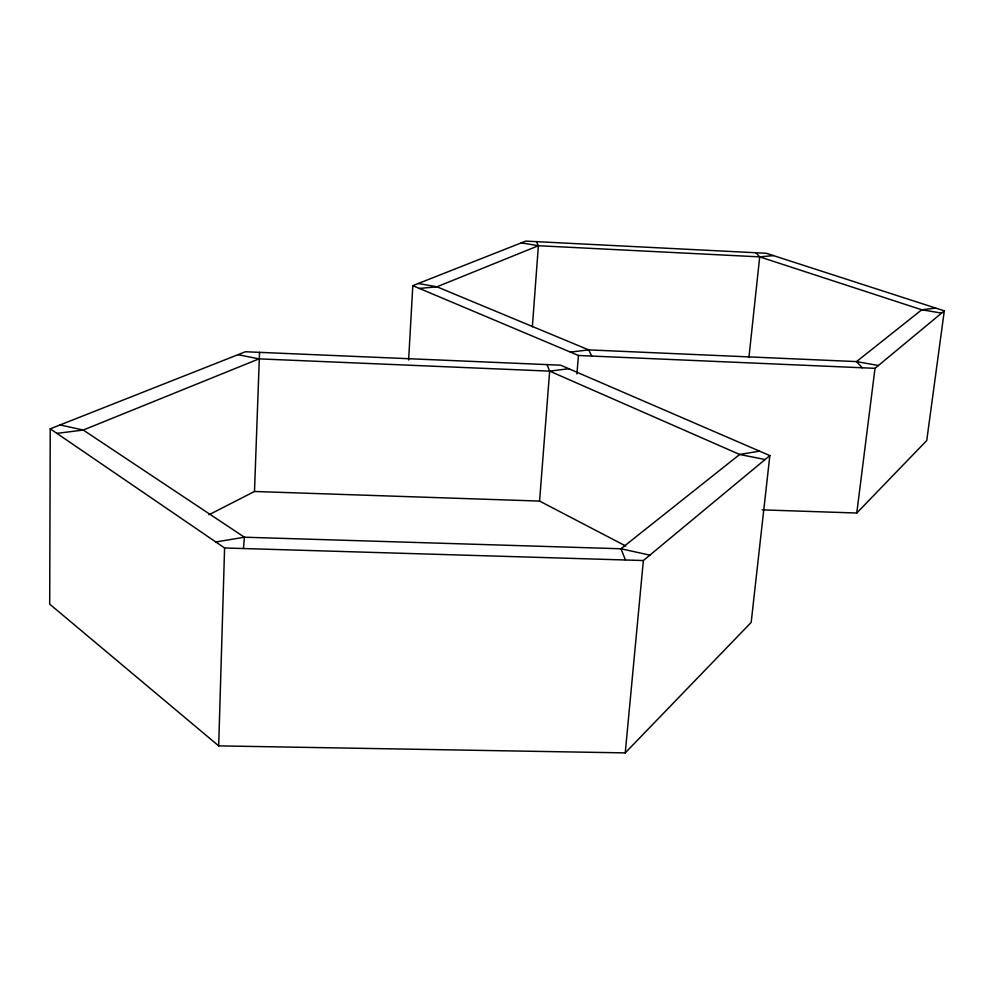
<?xml version="1.0" encoding="UTF-8"?>
<svg xmlns="http://www.w3.org/2000/svg" width="994" height="994" viewBox="0 0 994 994"><rect width="100%" height="100%" fill="white"/><g stroke="black" fill="none" stroke-linecap="round" stroke-linejoin="round"><path stroke-width="1.49" d="M50.234 428.824L49.7 604.128L218.68 745.873L625.238 752.893L751.178 622.418L769.841 455.587L560.604 365.183L245.443 351.752L50.234 428.824L224.594 547.967L643.366 560.529L769.841 455.587M218.68 745.873L224.594 547.967M208.964 514.755L254.489 491.483L259.546 352.348M408.621 359.99L412.821 285.663L525.702 241.107L766.299 253.284L944.3 310.849L926.743 440.528L856.766 513.028L762.137 509.86M532.349 326.84L538.388 245.729L536.425 241.641M625.785 546.041L539.58 501.075L549.657 371.135L547.035 364.599M243.455 548.539L244.387 537.207L83.26 430.042L60.075 424.935M576.918 373.955L578.433 355.492L412.821 285.663M625.238 752.893L643.366 560.529M748.917 357.542L759.702 256.874L755.9 252.762M856.766 513.028L875.018 368.327L944.3 310.849M568.792 368.724L549.657 371.135L259.012 358.871L83.26 430.042L56.894 433.372M773.456 255.595L759.702 256.874L538.388 245.729L436.938 286.806L419.393 288.434M215.822 541.978L244.387 537.207L620.964 548.763L649.852 555.149M759.553 451.139L739.648 454.469L620.964 548.763L625.462 559.995M570.394 352.1L588.709 349.888L856.53 361.592L878.423 365.506M935.776 308.09L921.749 309.78L759.702 256.874M254.489 491.483L539.58 501.075M578.433 355.492L875.018 368.327M521.241 242.859L538.388 245.729M941.591 313.098L921.749 309.78L856.53 361.592L862.245 367.78M418.325 283.489L436.938 286.806L588.709 349.888L591.691 356.063M237.988 354.684L259.012 358.871M765.094 459.526L739.648 454.469L549.657 371.135"/></g></svg>
